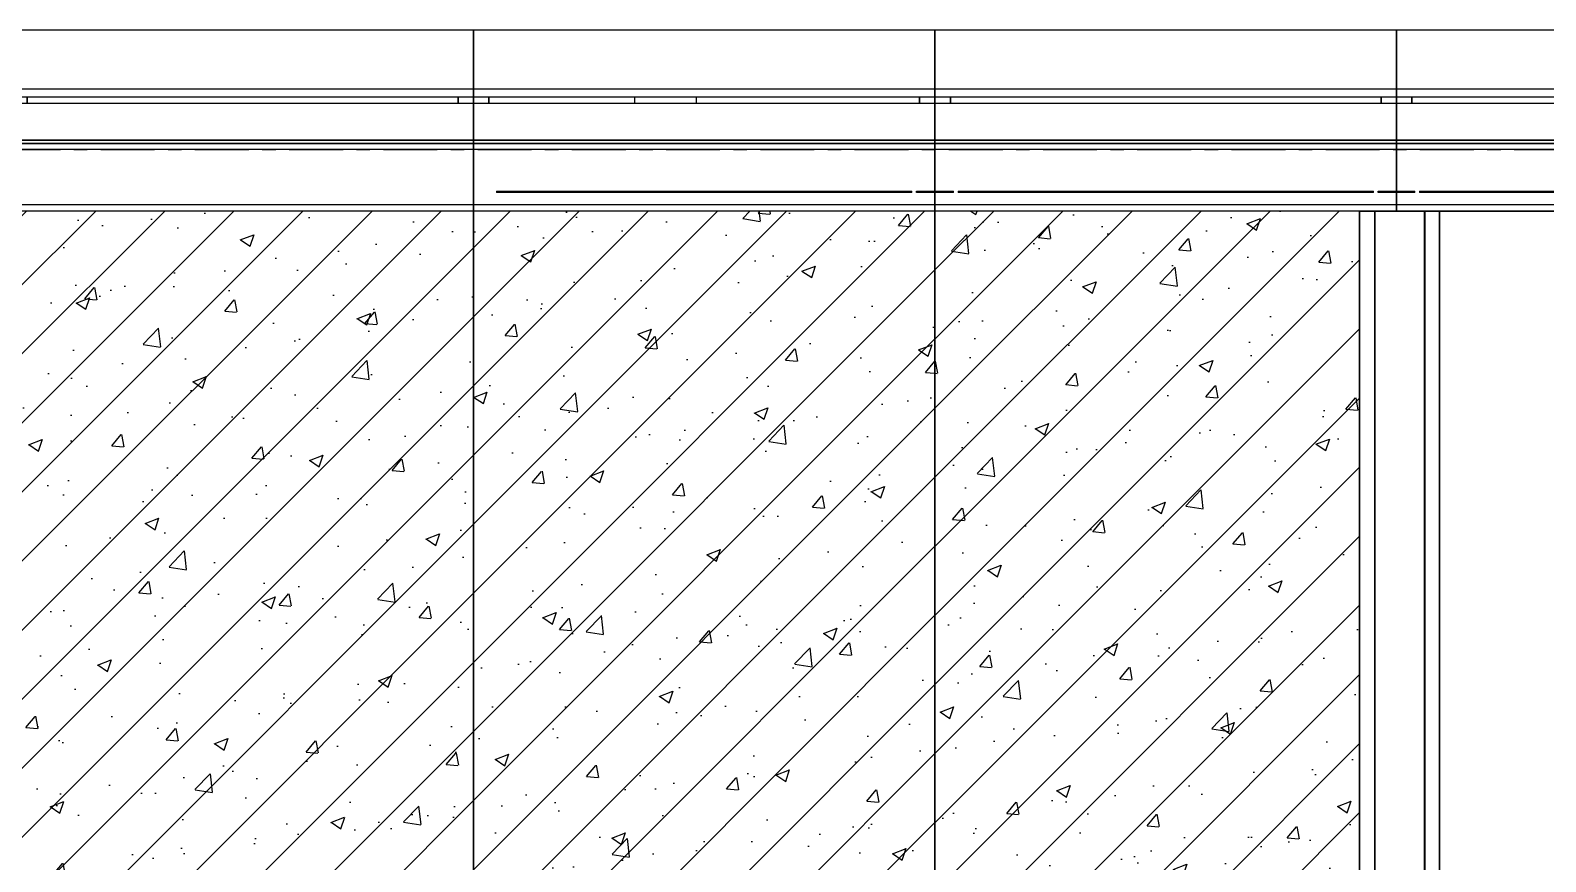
# Model space of a CAD drawing. Header units: millimetres. Extents: x -187664 to 435448, y -313239 to 299894.
# Drawn here: x 310626 to 315551, y 170939 to 173640 of the extents above; entities that cross this region are included whole.
import ezdxf
from ezdxf.xclip import XClip

# ---------------------------------------------------------------- set-up
doc = ezdxf.new("R2010")
doc.units = ezdxf.units.MM
doc.header["$XCLIPFRAME"] = 0
doc.set_wipeout_variables(frame=1)
doc.linetypes.add('CENTER', pattern=[2, 1.25, -0.25, 0.25, -0.25])
doc.linetypes.add('TA_GL_000.70000', pattern=[1.925, 0.7, -0.175, 0.175, -0.175, 0.7])
for name, color, linetype in [('000 - 0_SYM_DWG_GRIDLINE_MAIN_COLOR_251', 7, 'Continuous'), ('000 - CONCRETE_COL_HATCH_', 7, 'Continuous'), ('000 - CONCRETE_PRECAST_MAIN_COLOR_1', 7, 'Continuous'), ('000 - CONCRETE_PRECAST_WIPEOUT_', 7, 'Continuous'), ('000 - EXISTING_BUILDING_MAIN_COLOR_251', 7, 'Continuous'), ('000 - EXISTING_BUILDING_MAIN_COLOR_3', 7, 'Continuous'), ('000 - EXISTING_BUILDING_WIPEOUT_', 7, 'Continuous'), ('000 - EXISTING_CANOPY_MAIN_COLOR_3', 7, 'Continuous'), ('000 - GRID', 7, 'CENTER')]:
    doc.layers.add(name, color=color, linetype=linetype)
doc.styles.add('TA', font='', dxfattribs={"height": 4.5})
doc.styles.get('TA').set_extended_font_data('Cordia New')
pattern_1 = [(50, (1531882.3, 695178.04), (455.46167, -39.84771), [47.625, -523.875]), (355, (1531882.3, 695178.04), (-88.10855, 477.64211), [38.1, -419.10146]), (100.451445, (1531920.25, 695174.7), (367.35312, 437.79438), [40.47502, -445.22561]), (46.1842, (1531882.3, 695305.04), (677.6976, -105.10582), [71.4375, -785.8125]), (96.635558, (1531938.8, 695296.3), (593.51034, 618.5653), [60.71256, -667.83902]), (351.18415, (1531882.3, 695305.04), (593.51034, 618.5653), [57.14992, -628.64933]), (21, (1531945.8, 695273.3), (379.03598, -255.662995), [47.625, -523.875]), (326, (1531945.8, 695273.3), (154.50507, 460.46992), [38.1, -419.1]), (71.451445, (1531977.4, 695252), (533.54105, 204.80692), [40.47502, -445.22484]), (37.5, (1531882.3, 695178.04), (7.721508, 211.387597), [0, -414.02, 0, -425.45, 0, -420.6875]), (7.5, (1531882.3, 695178.04), (167.049156, 250.451437), [0, -242.57, 0, -404.495, 0, -160.3375]), (327.5, (1531740.69, 695178.04), (338.976488, -14.32186), [0, -158.75, 0, -495.3, 0, -657.225]), (317.5, (1531677.2, 695178.04), (370.322953, 63.56623), [0, -206.375, 0, -328.93, 0, -466.725])]

# ---------------------------------------------------------------- blocks, each defined once
blk = doc.blocks.new('DPA_CP_Entrance Canopy Lower - Depth 4200-12316196-2140-01 ENTRANCE 1 ELEVATION 1')
at = {"layer": '000 - EXISTING_CANOPY_MAIN_COLOR_3', "color": 7}
for p, q in [((-886007.4, 105946), (-886007.4, 106137.3)), ((-886007.4, 106137.3), (-886007.4, 106112.3)), ((-884507.4, 106137.3), (-886007.4, 106137.3)), ((-884507.4, 106112.3), (-884507.4, 106137.3)), ((-884507.4, 106137.3), (-884507.4, 105946)), ((-886007.4, 106112.3), (-886007.4, 105921.1)), ((-884507.4, 105921.1), (-884507.4, 106112.3)), ((-886007.4, 106034.7), (-886007.4, 105695)), ((-886007.4, 105846), (-886007.4, 106034.7)), ((-884507.4, 106034.8), (-884507.4, 105846)), ((-884507.4, 105695), (-884507.4, 106034.8)), ((-886007.4, 105921.1), (-886007.4, 105946)), ((-884507.4, 105946), (-886007.4, 105946)), ((-884507.4, 105946), (-884507.4, 105921.1)), ((-886007.4, 105921.1), (-884507.4, 105921.1)), ((-886007.4, 105780), (-886007.4, 105900)), ((-886007.4, 105900), (-886007.4, 105750)), ((-886007.4, 105750), (-886007.4, 105900)), ((-886007.4, 105900), (-886007.4, 105895)), ((-884507.4, 105900), (-886007.4, 105900)), ((-884507.4, 105900), (-886007.4, 105900)), ((-884507.4, 105900), (-886007.4, 105900)), ((-884507.4, 105900), (-886007.4, 105900)), ((-886007.4, 105895), (-886007.4, 105745)), ((-886007.4, 105745), (-886007.4, 105895)), ((-886007.4, 105895), (-886007.4, 105785)), ((-885957.4, 105921.1), (-885957.4, 105900)), ((-885957.4, 105900), (-885957.4, 105921.1)), ((-884557.4, 105921.1), (-884557.4, 105900)), ((-884557.4, 105900), (-884557.4, 105921.1)), ((-884507.4, 105895), (-884507.4, 105900)), ((-884507.4, 105900), (-884507.4, 105750)), ((-884507.4, 105750), (-884507.4, 105900)), ((-884507.4, 105900), (-884507.4, 105780)), ((-884507.4, 105785), (-884507.4, 105895)), ((-884507.4, 105895), (-884507.4, 105745)), ((-884507.4, 105745), (-884507.4, 105895)), ((-886007.4, 105695), (-886007.4, 105846)), ((-884507.4, 105846), (-884507.4, 105695)), ((-886007.4, 105785), (-886007.4, 105765)), ((-886007.4, 105770), (-886007.4, 105780)), ((-884507.4, 105780), (-886007.4, 105780)), ((-886007.4, 105780), (-884507.4, 105780)), ((-886007.4, 105750), (-886007.4, 105770)), ((-884507.4, 105770), (-886007.4, 105770)), ((-886007.4, 105770), (-884507.4, 105770)), ((-886007.4, 105765), (-886007.4, 105575)), ((-886007.4, 105570), (-886007.4, 105750)), ((-884507.4, 105750), (-886007.4, 105750)), ((-884507.4, 105750), (-886007.4, 105750)), ((-884507.4, 105765), (-884507.4, 105785)), ((-884507.4, 105780), (-884507.4, 105770)), ((-884507.4, 105770), (-884507.4, 105750)), ((-884507.4, 105615), (-884507.4, 105765)), ((-884507.4, 105750), (-884507.4, 105615)), ((-884507.4, 105610), (-884507.4, 105570)), ((-884507.4, 105575), (-884507.4, 105610)), ((-886007.4, 105575), (-886007.4, 105550)), ((-886007.4, 105550), (-886007.4, 105570)), ((-884507.4, 105570), (-886007.4, 105570)), ((-884507.4, 105570), (-886007.4, 105570)), ((-884507.4, 105550), (-886007.4, 105550)), ((-884507.4, 105550), (-886007.4, 105550)), ((-884507.4, 105550), (-884507.4, 105575)), ((-884507.4, 105570), (-884507.4, 105550))]:
    blk.add_line(p, q, dxfattribs=at)
blk = doc.blocks.new('DPA_CP_Entrance Canopy Lower - Depth 4200-V2-2140-01 ENTRANCE 1 ELEVATION 1')
at = {"layer": '000 - EXISTING_CANOPY_MAIN_COLOR_3', "color": 7}
for p, q in [((-884507.4, 105946), (-884507.4, 106137.3)), ((-884507.4, 106137.3), (-884507.4, 106112.3)), ((-883007.4, 106137.3), (-884507.4, 106137.3)), ((-883007.4, 106112.3), (-883007.4, 106137.3)), ((-883007.4, 106137.3), (-883007.4, 105946)), ((-884507.4, 106112.3), (-884507.4, 105921.1)), ((-883007.4, 105921.1), (-883007.4, 106112.3)), ((-884507.4, 106034.7), (-884507.4, 105695)), ((-884507.4, 105846), (-884507.4, 106034.7)), ((-883007.4, 106034.8), (-883007.4, 105846)), ((-883007.4, 105695), (-883007.4, 106034.8)), ((-884507.4, 105921.1), (-884507.4, 105946)), ((-883007.4, 105946), (-884507.4, 105946)), ((-883007.4, 105946), (-883007.4, 105921.1)), ((-884507.4, 105921.1), (-883007.4, 105921.1)), ((-884507.4, 105780), (-884507.4, 105900)), ((-884507.4, 105900), (-884507.4, 105750)), ((-884507.4, 105750), (-884507.4, 105900)), ((-884507.4, 105900), (-884507.4, 105895)), ((-883007.4, 105900), (-884507.4, 105900)), ((-883007.4, 105900), (-884507.4, 105900)), ((-883007.4, 105900), (-884507.4, 105900)), ((-883007.4, 105900), (-884507.4, 105900)), ((-884507.4, 105895), (-884507.4, 105745)), ((-884507.4, 105745), (-884507.4, 105895)), ((-884507.4, 105895), (-884507.4, 105785)), ((-884457.4, 105921.1), (-884457.4, 105900)), ((-884457.4, 105900), (-884457.4, 105921.1)), ((-883057.4, 105921.1), (-883057.4, 105900)), ((-883057.4, 105900), (-883057.4, 105921.1)), ((-883007.4, 105895), (-883007.4, 105900)), ((-883007.4, 105900), (-883007.4, 105750)), ((-883007.4, 105750), (-883007.4, 105900)), ((-883007.4, 105900), (-883007.4, 105780)), ((-883007.4, 105785), (-883007.4, 105895)), ((-883007.4, 105895), (-883007.4, 105745)), ((-883007.4, 105745), (-883007.4, 105895)), ((-884507.4, 105695), (-884507.4, 105846)), ((-883007.4, 105846), (-883007.4, 105695)), ((-884507.4, 105785), (-884507.4, 105765)), ((-884507.4, 105770), (-884507.4, 105780)), ((-883007.4, 105780), (-884507.4, 105780)), ((-884507.4, 105780), (-883007.4, 105780)), ((-884507.4, 105750), (-884507.4, 105770)), ((-883007.4, 105770), (-884507.4, 105770)), ((-884507.4, 105770), (-883007.4, 105770)), ((-884507.4, 105765), (-884507.4, 105615)), ((-884507.4, 105615), (-884507.4, 105750)), ((-883007.4, 105750), (-884507.4, 105750)), ((-883007.4, 105750), (-884507.4, 105750)), ((-883007.4, 105765), (-883007.4, 105785)), ((-883007.4, 105780), (-883007.4, 105770)), ((-883007.4, 105770), (-883007.4, 105750)), ((-883007.4, 105615), (-883007.4, 105765)), ((-883007.4, 105750), (-883007.4, 105615)), ((-884507.4, 105610), (-884507.4, 105575)), ((-884507.4, 105570), (-884507.4, 105610)), ((-883007.4, 105610), (-883007.4, 105570)), ((-883007.4, 105575), (-883007.4, 105610)), ((-884507.4, 105575), (-884507.4, 105550)), ((-884507.4, 105550), (-884507.4, 105570)), ((-883007.4, 105570), (-884507.4, 105570)), ((-883007.4, 105570), (-884507.4, 105570)), ((-883007.4, 105550), (-884507.4, 105550)), ((-883007.4, 105550), (-884507.4, 105550)), ((-883007.4, 105550), (-883007.4, 105575)), ((-883007.4, 105570), (-883007.4, 105550))]:
    blk.add_line(p, q, dxfattribs=at)
blk = doc.blocks.new('System Panel - Entrance Glazed 12mm-V23-2140-01 ENTRANCE 1 ELEVATION 1')
at = {"layer": '000 - EXISTING_BUILDING_MAIN_COLOR_251', "color": 7}
for p, q in [((-883007.4, 105550), (-881507.4, 105550)), ((-881507.4, 105550), (-883007.4, 105550)), ((-881507.4, 105550), (-881507.4, 102550)), ((-881507.4, 102550), (-881507.4, 105550)), ((-881507.4, 102550), (-883007.4, 102550)), ((-883007.4, 102550), (-881507.4, 102550))]:
    blk.add_line(p, q, dxfattribs=at)
blk = doc.blocks.new('Rectangular Mullion - Mullion_Entrance Column Glass-14851405-2140-01 ENTRANCE 1 ELEVATION 1')
at = {"layer": '000 - EXISTING_BUILDING_MAIN_COLOR_3', "color": 7}
for p, q in [((-883127.4, 105550), (-883127.4, 102550)), ((-883127.4, 105550), (-883087.4, 105550)), ((-883127.4, 105550), (-883127.4, 102550)), ((-883087.4, 105550), (-883127.2, 105550)), ((-883127.2, 105550), (-883079.4, 105550)), ((-883127.2, 105550), (-883127.2, 102550)), ((-883122.4, 105550), (-883126.2, 105550)), ((-883120.3, 105550), (-883122.4, 105550)), ((-882874.4, 105550), (-883120.3, 105550)), ((-883079.4, 105550), (-883077.4, 105550)), ((-883079.4, 105550), (-883079.4, 102550)), ((-883077.4, 105550), (-882917.4, 105550)), ((-883077.4, 105550), (-883077.4, 102550)), ((-883077.4, 105550), (-883077.4, 102550)), ((-882917.4, 105550), (-882915.4, 105550)), ((-882917.4, 105550), (-882917.4, 102550)), ((-882917.4, 105550), (-882917.4, 102550)), ((-882915.4, 105550), (-882867.5, 105550)), ((-882915.4, 105550), (-882915.4, 102550)), ((-882867.5, 105550), (-882907.4, 105550)), ((-882907.4, 105550), (-882867.4, 105550)), ((-882872.4, 105550), (-882874.4, 105550)), ((-882868.5, 105550), (-882872.4, 105550)), ((-882867.5, 105550), (-882867.5, 102550)), ((-882867.4, 102550), (-882867.4, 105550)), ((-883087.4, 102550), (-883127.4, 102550)), ((-883079.4, 102550), (-883127.2, 102550)), ((-883127.2, 102550), (-883087.4, 102550)), ((-883126.2, 102550), (-883122.4, 102550)), ((-883122.4, 102550), (-883120.3, 102550)), ((-883120.3, 102550), (-882874.4, 102550)), ((-883077.4, 102550), (-883079.4, 102550)), ((-882917.4, 102550), (-883077.4, 102550)), ((-882915.4, 102550), (-882917.4, 102550)), ((-882867.5, 102550), (-882915.4, 102550)), ((-882867.4, 102550), (-882907.4, 102550)), ((-882907.4, 102550), (-882867.5, 102550)), ((-882874.4, 102550), (-882872.4, 102550)), ((-882872.4, 102550), (-882868.5, 102550))]:
    blk.add_line(p, q, dxfattribs=at)
blk = doc.blocks.new('DPA_CP_Metal Ceiling Panel - Vertical Panel Entrance-16093323-2140-01 ENTRANCE 1 ELEVATION 1')
at = {"layer": '000 - EXISTING_CANOPY_MAIN_COLOR_3', "color": 7}
for p, q in [((-881567.4, 105615), (-881447.4, 105615)), ((-881567.4, 105610), (-881567.4, 105615)), ((-881447.4, 105610), (-881567.4, 105610)), ((-881447.4, 105610), (-881447.4, 105615))]:
    blk.add_line(p, q, dxfattribs=at)
blk = doc.blocks.new('System Panel - DPA-AR_Metal Ceiling Rectangular Panel-16094147-2140-01 ENTRANCE 1 ELEVATION 1')
at = {"layer": '000 - EXISTING_CANOPY_MAIN_COLOR_3', "color": 7}
for p, q in [((-882932.4, 105615), (-881582.4, 105615)), ((-882932.4, 105615), (-882932.4, 105610)), ((-881582.4, 105610), (-882932.4, 105610)), ((-881582.4, 105610), (-881582.4, 105615))]:
    blk.add_line(p, q, dxfattribs=at)
blk = doc.blocks.new('System Panel - DPA-AR_Metal Ceiling Rectangular Panel-16094226-2140-01 ENTRANCE 1 ELEVATION 1')
at = {"layer": '000 - EXISTING_CANOPY_MAIN_COLOR_3', "color": 7}
for p, q in [((-884432.4, 105615), (-883082.4, 105615)), ((-884432.4, 105615), (-884432.4, 105610)), ((-883082.4, 105610), (-884432.4, 105610)), ((-883082.4, 105610), (-883082.4, 105615))]:
    blk.add_line(p, q, dxfattribs=at)
blk = doc.blocks.new('DPA_CP_Entrance Canopy Lower - Depth 4200-19282229-2140-01 ENTRANCE 1 ELEVATION 1')
at = {"layer": '000 - EXISTING_CANOPY_MAIN_COLOR_3', "color": 7}
for p, q in [((-893507.4, 105946), (-893507.4, 106137.3)), ((-893507.4, 106137.3), (-893507.4, 106112.3)), ((-892007.4, 106137.3), (-893507.4, 106137.3)), ((-892007.4, 106112.3), (-892007.4, 106137.3)), ((-892007.4, 106137.3), (-892007.4, 105946)), ((-893507.4, 106112.3), (-893507.4, 105921.1)), ((-892007.4, 105921.1), (-892007.4, 106112.3)), ((-892007.4, 106036.7), (-892007.4, 105846)), ((-892007.4, 105695), (-892007.4, 106036.7)), ((-893507.4, 106034.7), (-893507.4, 105695)), ((-893507.4, 105846), (-893507.4, 106034.7)), ((-893507.4, 105921.1), (-893507.4, 105946)), ((-892007.4, 105946), (-893507.4, 105946)), ((-892007.4, 105946), (-892007.4, 105921.1)), ((-893507.4, 105921.1), (-892007.4, 105921.1)), ((-893507.4, 105780), (-893507.4, 105900)), ((-893507.4, 105900), (-893507.4, 105750)), ((-893507.4, 105750), (-893507.4, 105900)), ((-893507.4, 105900), (-893507.4, 105895)), ((-892007.4, 105900), (-893507.4, 105900)), ((-892007.4, 105900), (-893507.4, 105900)), ((-892007.4, 105900), (-893507.4, 105900)), ((-892007.4, 105900), (-893507.4, 105900)), ((-893507.4, 105895), (-893507.4, 105745)), ((-893507.4, 105745), (-893507.4, 105895)), ((-893507.4, 105895), (-893507.4, 105785)), ((-893457.4, 105921.1), (-893457.4, 105900)), ((-893457.4, 105900), (-893457.4, 105921.1)), ((-892057.4, 105921.1), (-892057.4, 105900)), ((-892057.4, 105900), (-892057.4, 105921.1)), ((-892007.4, 105895), (-892007.4, 105900)), ((-892007.4, 105900), (-892007.4, 105750)), ((-892007.4, 105750), (-892007.4, 105900)), ((-892007.4, 105900), (-892007.4, 105780)), ((-892007.4, 105785), (-892007.4, 105895)), ((-892007.4, 105895), (-892007.4, 105745)), ((-892007.4, 105745), (-892007.4, 105895)), ((-893507.4, 105695), (-893507.4, 105846)), ((-892007.4, 105846), (-892007.4, 105695)), ((-893507.4, 105785), (-893507.4, 105765)), ((-893507.4, 105770), (-893507.4, 105780)), ((-892007.4, 105780), (-893507.4, 105780)), ((-893507.4, 105780), (-892007.4, 105780)), ((-893507.4, 105750), (-893507.4, 105770)), ((-892007.4, 105770), (-893507.4, 105770)), ((-893507.4, 105770), (-892007.4, 105770)), ((-893507.4, 105765), (-893507.4, 105575)), ((-893507.4, 105570), (-893507.4, 105750)), ((-892007.4, 105750), (-893507.4, 105750)), ((-892007.4, 105750), (-893507.4, 105750)), ((-892007.4, 105765), (-892007.4, 105785)), ((-892007.4, 105780), (-892007.4, 105770)), ((-892007.4, 105770), (-892007.4, 105750)), ((-892007.4, 105575), (-892007.4, 105765)), ((-892007.4, 105750), (-892007.4, 105570)), ((-893507.4, 105575), (-893507.4, 105550)), ((-893507.4, 105550), (-893507.4, 105570)), ((-892007.4, 105570), (-893507.4, 105570)), ((-892007.4, 105570), (-893507.4, 105570)), ((-892007.4, 105550), (-893507.4, 105550)), ((-892007.4, 105550), (-893507.4, 105550)), ((-892007.4, 105550), (-892007.4, 105575)), ((-892007.4, 105570), (-892007.4, 105550))]:
    blk.add_line(p, q, dxfattribs=at)
blk = doc.blocks.new('DPA_LIGHTING_WALL MOUNT_WLL711_A - PASITO_Asymmetrical 150_x90_-20207253-2140-01 ENTRANCE 1 ELEVATION 1')
at = {"layer": '000 - EXISTING_BUILDING_MAIN_COLOR_251', "color": 7}
for p, q in [((-891157.4, 104550), (-891357.4, 104550)), ((-891357.4, 104550), (-891357.4, 104350)), ((-891347.4, 104540), (-891356.4, 104549)), ((-891356.4, 104351), (-891356.4, 104549)), ((-891356.4, 104549), (-891158.4, 104549)), ((-891347.4, 104540), (-891347.4, 104360)), ((-891167.4, 104540), (-891347.4, 104540)), ((-891347.4, 104540), (-891167.4, 104540)), ((-891347.4, 104540), (-891340.2, 104531)), ((-891347.4, 104469.5), (-891347.4, 104540)), ((-891175.2, 104531), (-891340.2, 104531)), ((-891340.2, 104531), (-891340.2, 104469.4)), ((-891331.7, 104531), (-891181.9, 104531)), ((-891181.9, 104531), (-891331.7, 104531)), ((-891175.2, 104531), (-891167.4, 104540)), ((-891175.2, 104469.4), (-891175.2, 104531)), ((-891158.4, 104549), (-891167.4, 104540)), ((-891167.4, 104360), (-891167.4, 104540)), ((-891167.4, 104540), (-891167.4, 104469.5)), ((-891158.4, 104549), (-891158.4, 104351)), ((-891157.4, 104350), (-891157.4, 104550)), ((-891347.4, 104469.5), (-891340.2, 104469.4)), ((-891167.4, 104469.5), (-891347.4, 104469.5)), ((-891340.2, 104469.4), (-891175.2, 104469.4)), ((-891331.7, 104360), (-891331.7, 104469.4)), ((-891331.7, 104469.4), (-891331.7, 104360)), ((-891181.9, 104469.4), (-891181.9, 104360)), ((-891181.9, 104360), (-891181.9, 104469.4)), ((-891167.4, 104469.5), (-891175.2, 104469.4)), ((-891357.4, 104350), (-891157.4, 104350)), ((-891356.4, 104351), (-891347.4, 104360)), ((-891158.4, 104351), (-891356.4, 104351)), ((-891347.4, 104360), (-891331.7, 104360)), ((-891331.7, 104360), (-891181.9, 104360)), ((-891181.9, 104360), (-891331.7, 104360)), ((-891181.9, 104360), (-891167.4, 104360)), ((-891158.4, 104351), (-891167.4, 104360))]:
    blk.add_line(p, q, dxfattribs=at)
blk = doc.blocks.new('*U4920')
at = {"color": 7}
blk.add_wipeout([(0, 0), (1380, 0), (1380, 2999.5), (0, 2999.5)], dxfattribs=at).dxf.layer = '000 - CONCRETE_PRECAST_WIPEOUT_'
at = {"layer": '000 - CONCRETE_COL_HATCH_'}
h = blk.add_hatch(dxfattribs=at)
h.set_pattern_fill('ANSI31')
h.set_pattern_definition([(45, (1531882.3, 697677.54), (-112.253202, 112.253202), [])])
h.paths.add_polyline_path([(0, 0), (1380, 0), (1380, 2999.5), (0, 2999.5)])
h = blk.add_hatch(dxfattribs=at)
h.set_pattern_fill('AR-CONC', scale=0.05)
h.set_pattern_definition(pattern_1)
h.paths.add_polyline_path([(0, 0), (1380, 0), (1380, 2999.5), (0, 2999.5)])
at = {"layer": '000 - CONCRETE_PRECAST_MAIN_COLOR_1', "color": 7}
blk.add_lwpolyline([(0, 0), (1380, 0), (1380, 2999.5), (0, 2999.5)], close=True, dxfattribs=at)
blk = doc.blocks.new('*U4921')
at = {"color": 7}
blk.add_wipeout([(0, 0), (1500, 0), (1500, 3000), (0, 3000)], dxfattribs=at).dxf.layer = '000 - CONCRETE_PRECAST_WIPEOUT_'
at = {"layer": '000 - CONCRETE_COL_HATCH_'}
h = blk.add_hatch(dxfattribs=at)
h.set_pattern_fill('ANSI31')
h.set_pattern_definition([(45, (1531882.3, 697678.04), (-112.253202, 112.253202), [])])
h.paths.add_polyline_path([(0, 0), (1500, 0), (1500, 3000), (0, 3000)])
h = blk.add_hatch(dxfattribs=at)
h.set_pattern_fill('AR-CONC', scale=0.05)
h.set_pattern_definition(pattern_1)
h.paths.add_polyline_path([(0, 0), (1500, 0), (1500, 3000), (0, 3000)])
at = {"layer": '000 - CONCRETE_PRECAST_MAIN_COLOR_1', "color": 7}
blk.add_lwpolyline([(0, 0), (1500, 0), (1500, 3000), (0, 3000)], close=True, dxfattribs=at)
blk = doc.blocks.new('C-1-PP19-AR-2140-01-D_20260610-100004_ELEVATION_1_EXBOT')
at = {"color": 7}
blk.add_wipeout([(-1600, 101450), (26375, 101450), (26375, 105550), (-1600, 105550)], dxfattribs=at).dxf.layer = '000 - EXISTING_BUILDING_WIPEOUT_'
at = {"layer": '000 - EXISTING_BUILDING_MAIN_COLOR_251', "lineweight": 9}
h = blk.add_hatch(dxfattribs=at)
h.set_pattern_fill('FP_26', style=0, pattern_type=2)
h.set_pattern_definition([(90, (12875, 101450), (-1500, 9e-14), [])])
h.paths.add_polyline_path([(-1600, 102550), (8124.5, 102550), (9755, 103376.5), (9755, 105550), (-1600, 105550), (-1600, 102735)])
h.paths.add_polyline_path([(9479.3, 102550), (9755, 102550), (9755, 103083.9), (9479.3, 102944.1), (9479.3, 102735)])
h.paths.add_polyline_path([(9405, 102550), (9405, 102906.5), (8859.3, 102629.9), (8860.1, 102550), (9365.4, 102550)])
h.paths.add_polyline_path([(8208.6, 102550), (8485, 102550), (8485.9, 102589.3), (8500, 102589.3), (8500, 102697.7), (8242.4, 102567.1)])
h.paths.add_polyline_path([(8535, 102550), (8617.7, 102550), (8810.7, 102647.8), (8810.7, 102736.4), (8825.3, 102736.4), (8826.3, 102756.4), (8844.7, 102756.4), (8845.3, 102736.4), (8859.3, 102736.4), (8859.3, 102672.5), (9405, 102949.2), (9405.9, 103060.7), (9420, 103060.7), (9420, 103164.1), (8845, 102872.6), (8844.7, 102763.8), (8842.1, 102759.4), (8832.3, 102756.8), (8827.4, 102760.1), (8825.3, 102763.8), (8825, 102785.4), (8825, 102862.5), (8520, 102707.9), (8520, 102589.3), (8535, 102589.3), (8535, 102576.5)])
h.paths.add_polyline_path([(8810.7, 102550), (8810.7, 102605.2), (8701.8, 102550), (8803.9, 102550)])
h.paths.add_polyline_path([(9479.3, 102986.7), (9755, 103126.5), (9755, 103333.9), (9465, 103186.3), (9464.7, 103078.1), (9462.1, 103073.6), (9452.4, 103071.1), (9447.4, 103074.4), (9445.3, 103078.1), (9445, 103099.7), (9444.7, 103176.6), (9440, 103174.2), (9440, 103060.7), (9445.3, 103060.7), (9446.3, 103070.7), (9464.7, 103070.7), (9465.3, 103050.7), (9479.3, 103050.7)])
h.paths.add_polyline_path([(4725, 104350), (4525, 104350), (4525, 104550), (4725, 104550)])
h.paths.add_polyline_path([(-1012.5, 104350), (-1212.5, 104350), (-1212.5, 104550), (-1012.5, 104550)])
h.paths.add_polyline_path([(1725, 104350), (1525, 104350), (1525, 104550), (1725, 104550)])
h.paths.add_polyline_path([(7525, 104350), (7525, 104550), (7725, 104550), (7725, 104350)])
at = {"layer": '000 - EXISTING_BUILDING_MAIN_COLOR_251', "color": 7}
for name, p in [('System Panel - Entrance Glazed 12mm-V23-2140-01 ENTRANCE 1 ELEVATION 1', (892882.4, 0)), ('DPA_LIGHTING_WALL MOUNT_WLL711_A - PASITO_Asymmetrical 150_x90_-20207253-2140-01 ENTRANCE 1 ELEVATION 1', (898882.4, 0))]:
    blk.add_blockref(name, p, dxfattribs=at)
at = {"color": 7}
blk.add_wipeout([(-1600, 105550), (26375, 105550), (26375, 106137.3), (-1600, 106137.3)], dxfattribs=at).dxf.layer = '000 - EXISTING_CANOPY_MAIN_COLOR_3'
at = {"layer": '000 - EXISTING_CANOPY_MAIN_COLOR_3', "color": 7}
for p, q in [((7400, 105900), (7400, 105921.1)), ((7600, 105900), (7600, 105921.1))]:
    blk.add_line(p, q, dxfattribs=at)
at = {"layer": '000 - CONCRETE_PRECAST_MAIN_COLOR_1', "color": 7}
blk.add_blockref('*U4920', (8375, 102550.5), dxfattribs=at)
at = {"layer": '000 - EXISTING_CANOPY_MAIN_COLOR_3', "color": 7}
for name, p in [('DPA_CP_Entrance Canopy Lower - Depth 4200-V2-2140-01 ENTRANCE 1 ELEVATION 1', (894382.4, 0)), ('System Panel - DPA-AR_Metal Ceiling Rectangular Panel-16094226-2140-01 ENTRANCE 1 ELEVATION 1', (891382.4, 0)), ('DPA_CP_Metal Ceiling Panel - Vertical Panel Entrance-16093323-2140-01 ENTRANCE 1 ELEVATION 1', (889882.4, 0)), ('System Panel - DPA-AR_Metal Ceiling Rectangular Panel-16094226-2140-01 ENTRANCE 1 ELEVATION 1', (892882.4, 0)), ('DPA_CP_Metal Ceiling Panel - Vertical Panel Entrance-16093323-2140-01 ENTRANCE 1 ELEVATION 1', (891382.4, 0)), ('System Panel - DPA-AR_Metal Ceiling Rectangular Panel-16094147-2140-01 ENTRANCE 1 ELEVATION 1', (892882.4, 0))]:
    blk.add_blockref(name, p, dxfattribs=at)
at = {"layer": '000 - CONCRETE_PRECAST_MAIN_COLOR_1', "color": 7}
blk.add_blockref('*U4921', (6875, 102550), dxfattribs=at)
at = {"layer": '000 - EXISTING_BUILDING_MAIN_COLOR_3', "color": 7}
blk.add_blockref('Rectangular Mullion - Mullion_Entrance Column Glass-14851405-2140-01 ENTRANCE 1 ELEVATION 1', (892882.4, 0), dxfattribs=at)
at = {"layer": '000 - CONCRETE_PRECAST_MAIN_COLOR_1', "color": 7}
blk.add_blockref('*U4921', (5375, 102550), dxfattribs=at)
at = {"layer": '000 - EXISTING_CANOPY_MAIN_COLOR_3', "color": 7}
blk.add_blockref('DPA_CP_Entrance Canopy Lower - Depth 4200-V2-2140-01 ENTRANCE 1 ELEVATION 1', (892882.4, 0), dxfattribs=at)
for name, p in [('DPA_CP_Entrance Canopy Lower - Depth 4200-19282229-2140-01 ENTRANCE 1 ELEVATION 1', (898882.4, 0)), ('DPA_CP_Entrance Canopy Lower - Depth 4200-12316196-2140-01 ENTRANCE 1 ELEVATION 1', (892882.4, 0))]:
    blk.add_blockref(name, p, dxfattribs=at)
blk = doc.blocks.new('*U4935')
at = {"layer": '000 - 0_SYM_DWG_GRIDLINE_MAIN_COLOR_251', "color": 7, "linetype": 'ByBlock', "ltscale": 5}
blk.add_line((20, 0), (-674.447, 0), dxfattribs=at)
at = {"color": 7, "style": 'TA', "flags": 1}
blk.add_attdef('LOCATION', (6, -6), '', height=4.5, rotation=270, dxfattribs=at)

msp = doc.modelspace()

# ---------------------------------------------------------------- block references
at = {"color": 7}
ref = msp.add_blockref('C-1-PP19-AR-2140-01-D_20260610-100004_ELEVATION_1_EXBOT', (305191.107, 67502.983), dxfattribs=at)
XClip(ref).set_block_clipping_path([(-3830, 99551.072312549), (30600.5439267242, 118300)])

# ---------------------------------------------------------------- next in the draw order: block references
at = {"layer": '000 - GRID', "color": 7, "linetype": 'TA_GL_000.70000', "xscale": 50.00000000000004, "yscale": 50.00000000000004, "zscale": 50.00000000000004, "rotation": 180}
msp.add_blockref('*U4935', (302361.107, 173252.983), dxfattribs=at)

doc.saveas('drawing.dxf')
